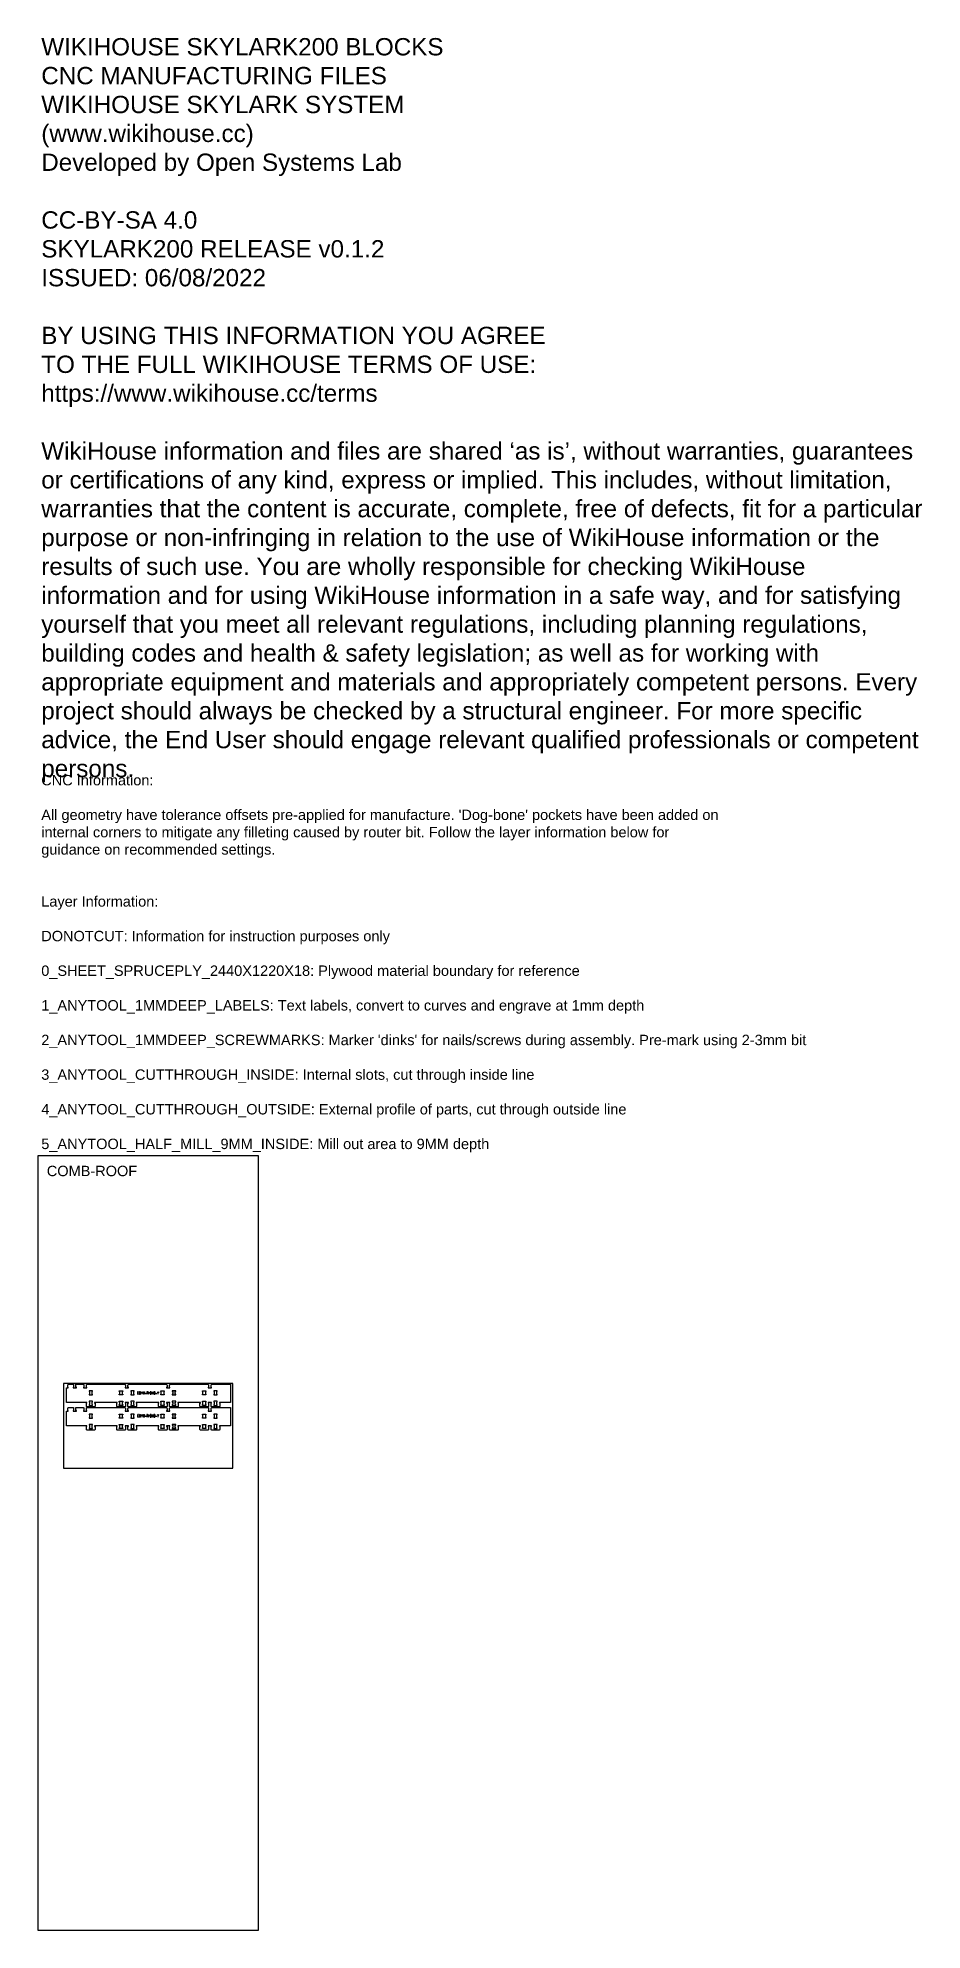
# Model space of a CAD drawing. Header units: millimetres. Extents: x 0 to 12757, y 0 to 27318.
import ezdxf

# ---------------------------------------------------------------- set-up
doc = ezdxf.new("R2010")
doc.units = ezdxf.units.MM
for name, color, linetype, true_color in [('0_SHEET_SPRUCEPLY_2440X122', 1, 'Continuous', 0xff0000), ('1_ANYTOOL_1MMDEEP_LABELS_S', 2, 'Continuous', 0xffff00), ('3_ANYTOOL_CUTTHROUGH_INSID', 4, 'Continuous', 0x00ffff), ('4_ANYTOOL_CUTTHROUGH_OUTSI', 5, 'Continuous', 0x0000ff), ('DONOTCUT', 7, 'Continuous', 0xffffff)]:
    doc.layers.add(name, color=color, linetype=linetype, true_color=true_color)
doc.styles.add('Arial', font='')
doc.styles.get('Arial').set_extended_font_data('Arial')

msp = doc.modelspace()

# ---------------------------------------------------------------- linework, layer by layer
at = {"layer": '0_SHEET_SPRUCEPLY_2440X122'}
msp.add_lwpolyline([(372, 7891), (372, 6671), (2812, 6671), (2812, 7891)], close=True, dxfattribs=at)
at = {"layer": '1_ANYTOOL_1MMDEEP_LABELS_S', "color": 2, "true_color": 0xffff00}
for points in [[(1454, 7773), (1444, 7773, 0.414214), (1438, 7767), (1438, 7743, 0.414214), (1444, 7737), (1454, 7737)], [(1522, 7757), (1532, 7757, -1), (1532, 7737), (1522, 7737), (1522, 7773), (1532, 7773, -1), (1532, 7757)], [(1572, 7753), (1582, 7753, 1), (1582, 7773), (1572, 7773), (1572, 7737)], [(1454, 7443), (1444, 7443, 0.414214), (1438, 7437), (1438, 7413, 0.414214), (1444, 7407), (1454, 7407)], [(1522, 7427), (1532, 7427, -1), (1532, 7407), (1522, 7407), (1522, 7443), (1532, 7443, -1), (1532, 7427)], [(1572, 7423), (1582, 7423, 1), (1582, 7443), (1572, 7443), (1572, 7407)]]:
    msp.add_lwpolyline(points, format="xyb", dxfattribs=at)
for points in [[(1462, 7747, 1), (1482, 7747), (1482, 7763, 1), (1462, 7763)], [(1684, 7773), (1672, 7773), (1672, 7737), (1684, 7737, 0.414214), (1692, 7745), (1692, 7765, 0.414214)], [(1462, 7417, 1), (1482, 7417), (1482, 7433, 1), (1462, 7433)], [(1684, 7443), (1672, 7443), (1672, 7407), (1684, 7407, 0.414214), (1692, 7415), (1692, 7435, 0.414214)]]:
    msp.add_lwpolyline(points, format="xyb", close=True, dxfattribs=at)
for points in [[(1490, 7737), (1490, 7773), (1502, 7753), (1514, 7773), (1514, 7737)], [(1550, 7749), (1566, 7749)], [(1592, 7737), (1584, 7753)], [(1596, 7737), (1612, 7773)], [(1636, 7773), (1620, 7773), (1620, 7737), (1636, 7737)], [(1632, 7757), (1620, 7757)], [(1644, 7737), (1644, 7773), (1664, 7737), (1664, 7773)], [(1700, 7749), (1716, 7749)], [(1736, 7755), (1724, 7773)], [(1736, 7755), (1748, 7773)], [(1736, 7737), (1736, 7755)], [(1490, 7407), (1490, 7443), (1502, 7423), (1514, 7443), (1514, 7407)], [(1550, 7419), (1566, 7419)], [(1592, 7407), (1584, 7423)], [(1596, 7407), (1612, 7443)], [(1636, 7443), (1620, 7443), (1620, 7407), (1636, 7407)], [(1632, 7427), (1620, 7427)], [(1644, 7407), (1644, 7443), (1664, 7407), (1664, 7443)], [(1700, 7419), (1716, 7419)], [(1736, 7425), (1724, 7443)], [(1736, 7425), (1748, 7443)], [(1736, 7407), (1736, 7425)]]:
    msp.add_lwpolyline(points, dxfattribs=at)
at = {"layer": '3_ANYTOOL_CUTTHROUGH_INSID', "color": 4, "true_color": 0x00ffff}
for points in [[(788, 7738), (782, 7738), (782, 7774), (788, 7774), (788, 7786), (739, 7786), (739, 7774), (745, 7774), (745, 7738), (739, 7738), (739, 7726), (788, 7726)], [(788, 7738), (782, 7738), (782, 7774), (788, 7774), (788, 7786), (739, 7786), (739, 7774), (745, 7774), (745, 7738), (739, 7738), (739, 7726), (788, 7726)], [(1175, 7738), (1181, 7738), (1181, 7774), (1175, 7774), (1175, 7786), (1224, 7786), (1224, 7774), (1218, 7774), (1218, 7738), (1224, 7738), (1224, 7726), (1175, 7726)], [(1175, 7738), (1181, 7738), (1181, 7774), (1175, 7774), (1175, 7786), (1224, 7786), (1224, 7774), (1218, 7774), (1218, 7738), (1224, 7738), (1224, 7726), (1175, 7726)], [(1388, 7738), (1382, 7738), (1382, 7774), (1388, 7774), (1388, 7786), (1339, 7786), (1339, 7774), (1345, 7774), (1345, 7738), (1339, 7738), (1339, 7726), (1388, 7726)], [(1388, 7738), (1382, 7738), (1382, 7774), (1388, 7774), (1388, 7786), (1339, 7786), (1339, 7774), (1345, 7774), (1345, 7738), (1339, 7738), (1339, 7726), (1388, 7726)], [(1775, 7738), (1781, 7738), (1781, 7774), (1775, 7774), (1775, 7786), (1824, 7786), (1824, 7774), (1818, 7774), (1818, 7738), (1824, 7738), (1824, 7726), (1775, 7726)], [(1775, 7738), (1781, 7738), (1781, 7774), (1775, 7774), (1775, 7786), (1824, 7786), (1824, 7774), (1818, 7774), (1818, 7738), (1824, 7738), (1824, 7726), (1775, 7726)], [(1988, 7738), (1982, 7738), (1982, 7774), (1988, 7774), (1988, 7786), (1939, 7786), (1939, 7774), (1945, 7774), (1945, 7738), (1939, 7738), (1939, 7726), (1988, 7726)], [(1988, 7738), (1982, 7738), (1982, 7774), (1988, 7774), (1988, 7786), (1939, 7786), (1939, 7774), (1945, 7774), (1945, 7738), (1939, 7738), (1939, 7726), (1988, 7726)], [(2375, 7738), (2381, 7738), (2381, 7774), (2375, 7774), (2375, 7786), (2424, 7786), (2424, 7774), (2418, 7774), (2418, 7738), (2424, 7738), (2424, 7726), (2375, 7726)], [(2375, 7738), (2381, 7738), (2381, 7774), (2375, 7774), (2375, 7786), (2424, 7786), (2424, 7774), (2418, 7774), (2418, 7738), (2424, 7738), (2424, 7726), (2375, 7726)], [(2588, 7738), (2582, 7738), (2582, 7774), (2588, 7774), (2588, 7786), (2539, 7786), (2539, 7774), (2545, 7774), (2545, 7738), (2539, 7738), (2539, 7726), (2588, 7726)], [(2588, 7738), (2582, 7738), (2582, 7774), (2588, 7774), (2588, 7786), (2539, 7786), (2539, 7774), (2545, 7774), (2545, 7738), (2539, 7738), (2539, 7726), (2588, 7726)], [(788, 7624), (788, 7636), (739, 7636), (739, 7624), (745, 7624), (745, 7588), (739, 7588), (739, 7576), (788, 7576), (788, 7588), (782, 7588), (782, 7624)], [(788, 7624), (788, 7636), (739, 7636), (739, 7624), (745, 7624), (745, 7588), (739, 7588), (739, 7576), (788, 7576), (788, 7588), (782, 7588), (782, 7624)], [(788, 7402), (782, 7402), (782, 7438), (788, 7438), (788, 7450), (739, 7450), (739, 7438), (745, 7438), (745, 7402), (739, 7402), (739, 7390), (788, 7390)], [(788, 7402), (782, 7402), (782, 7438), (788, 7438), (788, 7450), (739, 7450), (739, 7438), (745, 7438), (745, 7402), (739, 7402), (739, 7390), (788, 7390)], [(1175, 7624), (1175, 7636), (1224, 7636), (1224, 7624), (1218, 7624), (1218, 7588), (1224, 7588), (1224, 7576), (1175, 7576), (1175, 7588), (1181, 7588), (1181, 7624)], [(1175, 7624), (1175, 7636), (1224, 7636), (1224, 7624), (1218, 7624), (1218, 7588), (1224, 7588), (1224, 7576), (1175, 7576), (1175, 7588), (1181, 7588), (1181, 7624)], [(1175, 7402), (1181, 7402), (1181, 7438), (1175, 7438), (1175, 7450), (1224, 7450), (1224, 7438), (1218, 7438), (1218, 7402), (1224, 7402), (1224, 7390), (1175, 7390)], [(1175, 7402), (1181, 7402), (1181, 7438), (1175, 7438), (1175, 7450), (1224, 7450), (1224, 7438), (1218, 7438), (1218, 7402), (1224, 7402), (1224, 7390), (1175, 7390)], [(1388, 7624), (1388, 7636), (1339, 7636), (1339, 7624), (1345, 7624), (1345, 7588), (1339, 7588), (1339, 7576), (1388, 7576), (1388, 7588), (1382, 7588), (1382, 7624)], [(1388, 7624), (1388, 7636), (1339, 7636), (1339, 7624), (1345, 7624), (1345, 7588), (1339, 7588), (1339, 7576), (1388, 7576), (1388, 7588), (1382, 7588), (1382, 7624)], [(1388, 7402), (1382, 7402), (1382, 7438), (1388, 7438), (1388, 7450), (1339, 7450), (1339, 7438), (1345, 7438), (1345, 7402), (1339, 7402), (1339, 7390), (1388, 7390)], [(1388, 7402), (1382, 7402), (1382, 7438), (1388, 7438), (1388, 7450), (1339, 7450), (1339, 7438), (1345, 7438), (1345, 7402), (1339, 7402), (1339, 7390), (1388, 7390)], [(1775, 7624), (1775, 7636), (1824, 7636), (1824, 7624), (1818, 7624), (1818, 7588), (1824, 7588), (1824, 7576), (1775, 7576), (1775, 7588), (1781, 7588), (1781, 7624)], [(1775, 7624), (1775, 7636), (1824, 7636), (1824, 7624), (1818, 7624), (1818, 7588), (1824, 7588), (1824, 7576), (1775, 7576), (1775, 7588), (1781, 7588), (1781, 7624)], [(1775, 7402), (1781, 7402), (1781, 7438), (1775, 7438), (1775, 7450), (1824, 7450), (1824, 7438), (1818, 7438), (1818, 7402), (1824, 7402), (1824, 7390), (1775, 7390)], [(1775, 7402), (1781, 7402), (1781, 7438), (1775, 7438), (1775, 7450), (1824, 7450), (1824, 7438), (1818, 7438), (1818, 7402), (1824, 7402), (1824, 7390), (1775, 7390)], [(1988, 7624), (1988, 7636), (1939, 7636), (1939, 7624), (1945, 7624), (1945, 7588), (1939, 7588), (1939, 7576), (1988, 7576), (1988, 7588), (1982, 7588), (1982, 7624)], [(1988, 7624), (1988, 7636), (1939, 7636), (1939, 7624), (1945, 7624), (1945, 7588), (1939, 7588), (1939, 7576), (1988, 7576), (1988, 7588), (1982, 7588), (1982, 7624)], [(1988, 7402), (1982, 7402), (1982, 7438), (1988, 7438), (1988, 7450), (1939, 7450), (1939, 7438), (1945, 7438), (1945, 7402), (1939, 7402), (1939, 7390), (1988, 7390)], [(1988, 7402), (1982, 7402), (1982, 7438), (1988, 7438), (1988, 7450), (1939, 7450), (1939, 7438), (1945, 7438), (1945, 7402), (1939, 7402), (1939, 7390), (1988, 7390)], [(2375, 7624), (2375, 7636), (2424, 7636), (2424, 7624), (2418, 7624), (2418, 7588), (2424, 7588), (2424, 7576), (2375, 7576), (2375, 7588), (2381, 7588), (2381, 7624)], [(2375, 7624), (2375, 7636), (2424, 7636), (2424, 7624), (2418, 7624), (2418, 7588), (2424, 7588), (2424, 7576), (2375, 7576), (2375, 7588), (2381, 7588), (2381, 7624)], [(2375, 7402), (2381, 7402), (2381, 7438), (2375, 7438), (2375, 7450), (2424, 7450), (2424, 7438), (2418, 7438), (2418, 7402), (2424, 7402), (2424, 7390), (2375, 7390)], [(2375, 7402), (2381, 7402), (2381, 7438), (2375, 7438), (2375, 7450), (2424, 7450), (2424, 7438), (2418, 7438), (2418, 7402), (2424, 7402), (2424, 7390), (2375, 7390)], [(2588, 7624), (2588, 7636), (2539, 7636), (2539, 7624), (2545, 7624), (2545, 7588), (2539, 7588), (2539, 7576), (2588, 7576), (2588, 7588), (2582, 7588), (2582, 7624)], [(2588, 7624), (2588, 7636), (2539, 7636), (2539, 7624), (2545, 7624), (2545, 7588), (2539, 7588), (2539, 7576), (2588, 7576), (2588, 7588), (2582, 7588), (2582, 7624)], [(2588, 7402), (2582, 7402), (2582, 7438), (2588, 7438), (2588, 7450), (2539, 7450), (2539, 7438), (2545, 7438), (2545, 7402), (2539, 7402), (2539, 7390), (2588, 7390)], [(2588, 7402), (2582, 7402), (2582, 7438), (2588, 7438), (2588, 7450), (2539, 7450), (2539, 7438), (2545, 7438), (2545, 7402), (2539, 7402), (2539, 7390), (2588, 7390)], [(788, 7288), (788, 7300), (739, 7300), (739, 7288), (745, 7288), (745, 7252), (739, 7252), (739, 7240), (788, 7240), (788, 7252), (782, 7252), (782, 7288)], [(788, 7288), (788, 7300), (739, 7300), (739, 7288), (745, 7288), (745, 7252), (739, 7252), (739, 7240), (788, 7240), (788, 7252), (782, 7252), (782, 7288)], [(1175, 7288), (1175, 7300), (1224, 7300), (1224, 7288), (1218, 7288), (1218, 7252), (1224, 7252), (1224, 7240), (1175, 7240), (1175, 7252), (1181, 7252), (1181, 7288)], [(1175, 7288), (1175, 7300), (1224, 7300), (1224, 7288), (1218, 7288), (1218, 7252), (1224, 7252), (1224, 7240), (1175, 7240), (1175, 7252), (1181, 7252), (1181, 7288)], [(1388, 7288), (1388, 7300), (1339, 7300), (1339, 7288), (1345, 7288), (1345, 7252), (1339, 7252), (1339, 7240), (1388, 7240), (1388, 7252), (1382, 7252), (1382, 7288)], [(1388, 7288), (1388, 7300), (1339, 7300), (1339, 7288), (1345, 7288), (1345, 7252), (1339, 7252), (1339, 7240), (1388, 7240), (1388, 7252), (1382, 7252), (1382, 7288)], [(1775, 7288), (1775, 7300), (1824, 7300), (1824, 7288), (1818, 7288), (1818, 7252), (1824, 7252), (1824, 7240), (1775, 7240), (1775, 7252), (1781, 7252), (1781, 7288)], [(1775, 7288), (1775, 7300), (1824, 7300), (1824, 7288), (1818, 7288), (1818, 7252), (1824, 7252), (1824, 7240), (1775, 7240), (1775, 7252), (1781, 7252), (1781, 7288)], [(1988, 7288), (1988, 7300), (1939, 7300), (1939, 7288), (1945, 7288), (1945, 7252), (1939, 7252), (1939, 7240), (1988, 7240), (1988, 7252), (1982, 7252), (1982, 7288)], [(1988, 7288), (1988, 7300), (1939, 7300), (1939, 7288), (1945, 7288), (1945, 7252), (1939, 7252), (1939, 7240), (1988, 7240), (1988, 7252), (1982, 7252), (1982, 7288)], [(2375, 7288), (2375, 7300), (2424, 7300), (2424, 7288), (2418, 7288), (2418, 7252), (2424, 7252), (2424, 7240), (2375, 7240), (2375, 7252), (2381, 7252), (2381, 7288)], [(2375, 7288), (2375, 7300), (2424, 7300), (2424, 7288), (2418, 7288), (2418, 7252), (2424, 7252), (2424, 7240), (2375, 7240), (2375, 7252), (2381, 7252), (2381, 7288)], [(2588, 7288), (2588, 7300), (2539, 7300), (2539, 7288), (2545, 7288), (2545, 7252), (2539, 7252), (2539, 7240), (2588, 7240), (2588, 7252), (2582, 7252), (2582, 7288)], [(2588, 7288), (2588, 7300), (2539, 7300), (2539, 7288), (2545, 7288), (2545, 7252), (2539, 7252), (2539, 7240), (2588, 7240), (2588, 7252), (2582, 7252), (2582, 7288)]]:
    msp.add_lwpolyline(points, close=True, dxfattribs=at)
at = {"layer": '4_ANYTOOL_CUTTHROUGH_OUTSI', "color": 5, "true_color": 0x0000ff}
for points in [[(2506, 7827), (2506, 7839), (2500, 7839), (2500, 7868), (2500, 7868, -0.198912), (2503, 7877, -0.198912), (2512, 7880), (2781, 7880), (2781, 7618), (2619, 7618), (2619, 7606), (2625, 7606), (2625, 7566), (2625, 7566, -0.414214), (2614, 7554), (2512, 7554), (2511, 7554), (2511, 7554), (2511, 7554), (2511, 7554), (2510, 7554), (2510, 7554), (2510, 7554), (2509, 7554), (2509, 7555), (2509, 7555), (2509, 7555), (2508, 7555), (2508, 7555), (2508, 7555), (2508, 7555), (2507, 7555), (2507, 7555), (2507, 7555), (2506, 7555), (2506, 7556), (2506, 7556), (2506, 7556), (2505, 7556), (2505, 7556), (2505, 7556), (2505, 7557), (2504, 7557), (2504, 7557), (2504, 7557), (2504, 7557), (2503, 7558), (2503, 7558), (2503, 7558), (2503, 7558), (2503, 7558), (2502, 7559), (2502, 7559), (2502, 7559), (2502, 7559), (2502, 7560), (2502, 7560), (2501, 7560), (2501, 7560), (2501, 7561), (2501, 7561), (2501, 7561), (2501, 7561), (2501, 7562), (2501, 7562), (2500, 7562), (2500, 7563), (2500, 7563), (2500, 7563), (2500, 7563), (2500, 7564), (2500, 7564), (2500, 7564), (2500, 7564), (2500, 7565), (2500, 7565), (2500, 7565), (2500, 7566), (2500, 7566), (2500, 7566), (2500, 7606), (2506, 7606), (2506, 7618), (2457, 7618), (2457, 7606), (2463, 7606), (2463, 7566), (2463, 7566), (2463, 7566), (2463, 7566), (2463, 7565), (2463, 7565), (2463, 7565), (2463, 7564), (2463, 7564), (2463, 7564), (2463, 7564), (2463, 7563), (2463, 7563), (2463, 7563), (2463, 7563), (2463, 7562), (2463, 7562), (2462, 7562), (2462, 7561), (2462, 7561), (2462, 7561), (2462, 7561), (2462, 7560), (2462, 7560), (2462, 7560), (2461, 7560), (2461, 7559), (2461, 7559), (2461, 7559), (2461, 7559), (2460, 7558), (2460, 7558), (2460, 7558), (2460, 7558), (2460, 7558), (2459, 7557), (2459, 7557), (2459, 7557), (2459, 7557), (2458, 7557), (2458, 7556), (2458, 7556), (2458, 7556), (2457, 7556), (2457, 7556), (2457, 7556), (2457, 7555), (2456, 7555), (2456, 7555), (2456, 7555), (2456, 7555), (2455, 7555), (2455, 7555), (2455, 7555), (2455, 7555), (2454, 7555), (2454, 7555), (2454, 7554), (2453, 7554), (2453, 7554), (2453, 7554), (2453, 7554), (2452, 7554), (2452, 7554), (2452, 7554), (2452, 7554), (2350, 7554, -0.414214), (2338, 7566), (2338, 7606), (2344, 7606), (2344, 7618), (2019, 7618), (2019, 7606), (2025, 7606), (2025, 7566), (2025, 7566, -0.414214), (2014, 7554), (1912, 7554), (1911, 7554), (1911, 7554), (1911, 7554), (1911, 7554), (1910, 7554), (1910, 7554), (1910, 7554), (1909, 7554), (1909, 7555), (1909, 7555), (1909, 7555), (1908, 7555), (1908, 7555), (1908, 7555), (1908, 7555), (1907, 7555), (1907, 7555), (1907, 7555), (1906, 7555), (1906, 7556), (1906, 7556), (1906, 7556), (1905, 7556), (1905, 7556), (1905, 7556), (1905, 7557), (1904, 7557), (1904, 7557), (1904, 7557), (1904, 7557), (1903, 7558), (1903, 7558), (1903, 7558), (1903, 7558), (1903, 7558), (1902, 7559), (1902, 7559), (1902, 7559), (1902, 7559), (1902, 7560), (1902, 7560), (1901, 7560), (1901, 7560), (1901, 7561), (1901, 7561), (1901, 7561), (1901, 7561), (1901, 7562), (1901, 7562), (1900, 7562), (1900, 7563), (1900, 7563), (1900, 7563), (1900, 7563), (1900, 7564), (1900, 7564), (1900, 7564), (1900, 7564), (1900, 7565), (1900, 7565), (1900, 7565), (1900, 7566), (1900, 7566), (1900, 7566), (1900, 7606), (1906, 7606), (1906, 7618), (1857, 7618), (1857, 7606), (1863, 7606), (1863, 7566), (1863, 7566), (1863, 7566), (1863, 7566), (1863, 7565), (1863, 7565), (1863, 7565), (1863, 7564), (1863, 7564), (1863, 7564), (1863, 7564), (1863, 7563), (1863, 7563), (1863, 7563), (1863, 7563), (1863, 7562), (1863, 7562), (1862, 7562), (1862, 7561), (1862, 7561), (1862, 7561), (1862, 7561), (1862, 7560), (1862, 7560), (1862, 7560), (1861, 7560), (1861, 7559), (1861, 7559), (1861, 7559), (1861, 7559), (1860, 7558), (1860, 7558), (1860, 7558), (1860, 7558), (1860, 7558), (1859, 7557), (1859, 7557), (1859, 7557), (1859, 7557), (1858, 7557), (1858, 7556), (1858, 7556), (1858, 7556), (1857, 7556), (1857, 7556), (1857, 7556), (1857, 7555), (1856, 7555), (1856, 7555), (1856, 7555), (1856, 7555), (1855, 7555), (1855, 7555), (1855, 7555), (1855, 7555), (1854, 7555), (1854, 7555), (1854, 7554), (1853, 7554), (1853, 7554), (1853, 7554), (1853, 7554), (1852, 7554), (1852, 7554), (1852, 7554), (1852, 7554), (1750, 7554, -0.414214), (1738, 7566), (1738, 7606), (1744, 7606), (1744, 7618), (1419, 7618), (1419, 7606), (1425, 7606), (1425, 7566), (1425, 7566, -0.414214), (1414, 7554), (1312, 7554), (1311, 7554), (1311, 7554), (1311, 7554), (1311, 7554), (1310, 7554), (1310, 7554), (1310, 7554), (1309, 7554), (1309, 7555), (1309, 7555), (1309, 7555), (1308, 7555), (1308, 7555), (1308, 7555), (1308, 7555), (1307, 7555), (1307, 7555), (1307, 7555), (1306, 7555), (1306, 7556), (1306, 7556), (1306, 7556), (1305, 7556), (1305, 7556), (1305, 7556), (1305, 7557), (1304, 7557), (1304, 7557), (1304, 7557), (1304, 7557), (1303, 7558), (1303, 7558), (1303, 7558), (1303, 7558), (1303, 7558), (1302, 7559), (1302, 7559), (1302, 7559), (1302, 7559), (1302, 7560), (1302, 7560), (1301, 7560), (1301, 7560), (1301, 7561), (1301, 7561), (1301, 7561), (1301, 7561), (1301, 7562), (1301, 7562), (1300, 7562), (1300, 7563), (1300, 7563), (1300, 7563), (1300, 7563), (1300, 7564), (1300, 7564), (1300, 7564), (1300, 7564), (1300, 7565), (1300, 7565), (1300, 7565), (1300, 7566), (1300, 7566), (1300, 7566), (1300, 7606), (1306, 7606), (1306, 7618), (1257, 7618), (1257, 7606), (1263, 7606), (1263, 7566), (1263, 7566), (1263, 7566), (1263, 7566), (1263, 7565), (1263, 7565), (1263, 7565), (1263, 7564), (1263, 7564), (1263, 7564), (1263, 7564), (1263, 7563), (1263, 7563), (1263, 7563), (1263, 7563), (1263, 7562), (1263, 7562), (1262, 7562), (1262, 7561), (1262, 7561), (1262, 7561), (1262, 7561), (1262, 7560), (1262, 7560), (1262, 7560), (1261, 7560), (1261, 7559), (1261, 7559), (1261, 7559), (1261, 7559), (1260, 7558), (1260, 7558), (1260, 7558), (1260, 7558), (1260, 7558), (1259, 7557), (1259, 7557), (1259, 7557), (1259, 7557), (1258, 7557), (1258, 7556), (1258, 7556), (1258, 7556), (1257, 7556), (1257, 7556), (1257, 7556), (1257, 7555), (1256, 7555), (1256, 7555), (1256, 7555), (1256, 7555), (1255, 7555), (1255, 7555), (1255, 7555), (1255, 7555), (1254, 7555), (1254, 7555), (1254, 7554), (1253, 7554), (1253, 7554), (1253, 7554), (1253, 7554), (1252, 7554), (1252, 7554), (1252, 7554), (1252, 7554), (1150, 7554, -0.414214), (1138, 7566), (1138, 7606), (1144, 7606), (1144, 7618), (819, 7618), (819, 7606), (825, 7606), (825, 7566), (825, 7566, -0.414214), (814, 7554), (712, 7554), (711, 7554), (711, 7554), (711, 7554), (711, 7554), (710, 7554), (710, 7554), (710, 7554), (709, 7554), (709, 7555), (709, 7555), (709, 7555), (708, 7555), (708, 7555), (708, 7555), (708, 7555), (707, 7555), (707, 7555), (707, 7555), (706, 7555), (706, 7556), (706, 7556), (706, 7556), (705, 7556), (705, 7556), (705, 7556), (705, 7557), (704, 7557), (704, 7557), (704, 7557), (704, 7557), (703, 7558), (703, 7558), (703, 7558), (703, 7558), (703, 7558), (702, 7559), (702, 7559), (702, 7559), (702, 7559), (702, 7560), (702, 7560), (701, 7560), (701, 7560), (701, 7561), (701, 7561), (701, 7561), (701, 7561), (701, 7562), (701, 7562), (700, 7562), (700, 7563), (700, 7563), (700, 7563), (700, 7563), (700, 7564), (700, 7564), (700, 7564), (700, 7564), (700, 7565), (700, 7565), (700, 7565), (700, 7566), (700, 7566), (700, 7566), (700, 7606), (706, 7606), (706, 7618), (682, 7618), (414, 7618), (414, 7827), (438, 7827), (438, 7839), (432, 7839), (432, 7868), (432, 7868, -0.414214), (444, 7880), (513, 7880), (513, 7839), (507, 7839), (507, 7827), (556, 7827), (556, 7839), (550, 7839), (550, 7880), (652, 7880), (652, 7880), (652, 7880), (652, 7880), (652, 7880), (652, 7880), (653, 7880), (653, 7880), (653, 7880), (653, 7880), (654, 7880), (654, 7880), (654, 7880), (655, 7880), (655, 7880), (655, 7880), (655, 7880), (656, 7880), (656, 7880), (656, 7880), (656, 7880), (657, 7879), (657, 7879), (657, 7879), (657, 7879), (658, 7879), (658, 7879), (658, 7879), (658, 7879), (659, 7879), (659, 7878), (659, 7878), (659, 7878), (660, 7878), (660, 7878), (660, 7878), (660, 7877), (660, 7877), (661, 7877), (661, 7877), (661, 7877), (661, 7876), (661, 7876), (662, 7876), (662, 7876), (662, 7876), (662, 7875), (662, 7875), (662, 7875), (662, 7875), (662, 7874), (663, 7874), (663, 7874), (663, 7874), (663, 7873), (663, 7873), (663, 7873), (663, 7873), (663, 7873), (663, 7872), (663, 7872), (663, 7872), (663, 7872), (663, 7871), (663, 7871), (663, 7871), (663, 7871), (663, 7839), (657, 7839), (657, 7827), (658, 7827), (658, 7827), (682, 7827), (706, 7827), (706, 7839), (700, 7839), (700, 7868), (700, 7868, -0.414214), (712, 7880), (1252, 7880, -0.414214), (1263, 7868), (1263, 7839), (1257, 7839), (1257, 7827), (1306, 7827), (1306, 7839), (1300, 7839), (1300, 7868), (1300, 7868, -0.414214), (1312, 7880), (1852, 7880, -0.414214), (1863, 7868), (1863, 7839), (1857, 7839), (1857, 7827), (1906, 7827), (1906, 7839), (1900, 7839), (1900, 7868), (1900, 7868, -0.414214), (1912, 7880), (2452, 7880, -0.414214), (2463, 7868), (2463, 7839), (2457, 7839), (2457, 7827), (2506, 7827), (2506, 7827)], [(2506, 7491), (2506, 7503), (2500, 7503), (2500, 7532), (2500, 7532, -0.198912), (2503, 7540, -0.198912), (2512, 7544), (2781, 7544), (2781, 7282), (2619, 7282), (2619, 7270), (2625, 7270), (2625, 7230), (2625, 7230, -0.414214), (2614, 7218), (2512, 7218), (2511, 7218), (2511, 7218), (2511, 7218), (2511, 7218), (2510, 7218), (2510, 7218), (2510, 7218), (2509, 7218), (2509, 7218), (2509, 7218), (2509, 7218), (2508, 7218), (2508, 7219), (2508, 7219), (2508, 7219), (2507, 7219), (2507, 7219), (2507, 7219), (2506, 7219), (2506, 7219), (2506, 7219), (2506, 7220), (2505, 7220), (2505, 7220), (2505, 7220), (2505, 7220), (2504, 7220), (2504, 7221), (2504, 7221), (2504, 7221), (2503, 7221), (2503, 7221), (2503, 7222), (2503, 7222), (2503, 7222), (2502, 7222), (2502, 7223), (2502, 7223), (2502, 7223), (2502, 7223), (2502, 7224), (2501, 7224), (2501, 7224), (2501, 7224), (2501, 7225), (2501, 7225), (2501, 7225), (2501, 7225), (2501, 7226), (2500, 7226), (2500, 7226), (2500, 7227), (2500, 7227), (2500, 7227), (2500, 7227), (2500, 7228), (2500, 7228), (2500, 7228), (2500, 7228), (2500, 7229), (2500, 7229), (2500, 7229), (2500, 7230), (2500, 7230), (2500, 7270), (2506, 7270), (2506, 7282), (2457, 7282), (2457, 7270), (2463, 7270), (2463, 7230), (2463, 7230), (2463, 7230), (2463, 7229), (2463, 7229), (2463, 7229), (2463, 7228), (2463, 7228), (2463, 7228), (2463, 7228), (2463, 7227), (2463, 7227), (2463, 7227), (2463, 7227), (2463, 7226), (2463, 7226), (2463, 7226), (2462, 7225), (2462, 7225), (2462, 7225), (2462, 7225), (2462, 7224), (2462, 7224), (2462, 7224), (2462, 7224), (2461, 7223), (2461, 7223), (2461, 7223), (2461, 7223), (2461, 7222), (2460, 7222), (2460, 7222), (2460, 7222), (2460, 7221), (2460, 7221), (2459, 7221), (2459, 7221), (2459, 7221), (2459, 7220), (2458, 7220), (2458, 7220), (2458, 7220), (2458, 7220), (2457, 7220), (2457, 7219), (2457, 7219), (2457, 7219), (2456, 7219), (2456, 7219), (2456, 7219), (2456, 7219), (2455, 7219), (2455, 7219), (2455, 7218), (2455, 7218), (2454, 7218), (2454, 7218), (2454, 7218), (2453, 7218), (2453, 7218), (2453, 7218), (2453, 7218), (2452, 7218), (2452, 7218), (2452, 7218), (2452, 7218), (2350, 7218, -0.414214), (2338, 7230), (2338, 7270), (2344, 7270), (2344, 7282), (2019, 7282), (2019, 7270), (2025, 7270), (2025, 7230), (2025, 7230, -0.414214), (2014, 7218), (1912, 7218), (1911, 7218), (1911, 7218), (1911, 7218), (1911, 7218), (1910, 7218), (1910, 7218), (1910, 7218), (1909, 7218), (1909, 7218), (1909, 7218), (1909, 7218), (1908, 7218), (1908, 7219), (1908, 7219), (1908, 7219), (1907, 7219), (1907, 7219), (1907, 7219), (1906, 7219), (1906, 7219), (1906, 7219), (1906, 7220), (1905, 7220), (1905, 7220), (1905, 7220), (1905, 7220), (1904, 7220), (1904, 7221), (1904, 7221), (1904, 7221), (1903, 7221), (1903, 7221), (1903, 7222), (1903, 7222), (1903, 7222), (1902, 7222), (1902, 7223), (1902, 7223), (1902, 7223), (1902, 7223), (1902, 7224), (1901, 7224), (1901, 7224), (1901, 7224), (1901, 7225), (1901, 7225), (1901, 7225), (1901, 7225), (1901, 7226), (1900, 7226), (1900, 7226), (1900, 7227), (1900, 7227), (1900, 7227), (1900, 7227), (1900, 7228), (1900, 7228), (1900, 7228), (1900, 7228), (1900, 7229), (1900, 7229), (1900, 7229), (1900, 7230), (1900, 7230), (1900, 7270), (1906, 7270), (1906, 7282), (1857, 7282), (1857, 7270), (1863, 7270), (1863, 7230), (1863, 7230), (1863, 7230), (1863, 7229), (1863, 7229), (1863, 7229), (1863, 7228), (1863, 7228), (1863, 7228), (1863, 7228), (1863, 7227), (1863, 7227), (1863, 7227), (1863, 7227), (1863, 7226), (1863, 7226), (1863, 7226), (1862, 7225), (1862, 7225), (1862, 7225), (1862, 7225), (1862, 7224), (1862, 7224), (1862, 7224), (1862, 7224), (1861, 7223), (1861, 7223), (1861, 7223), (1861, 7223), (1861, 7222), (1860, 7222), (1860, 7222), (1860, 7222), (1860, 7221), (1860, 7221), (1859, 7221), (1859, 7221), (1859, 7221), (1859, 7220), (1858, 7220), (1858, 7220), (1858, 7220), (1858, 7220), (1857, 7220), (1857, 7219), (1857, 7219), (1857, 7219), (1856, 7219), (1856, 7219), (1856, 7219), (1856, 7219), (1855, 7219), (1855, 7219), (1855, 7218), (1855, 7218), (1854, 7218), (1854, 7218), (1854, 7218), (1853, 7218), (1853, 7218), (1853, 7218), (1853, 7218), (1852, 7218), (1852, 7218), (1852, 7218), (1852, 7218), (1750, 7218, -0.414214), (1738, 7230), (1738, 7270), (1744, 7270), (1744, 7282), (1419, 7282), (1419, 7270), (1425, 7270), (1425, 7230), (1425, 7230, -0.414214), (1414, 7218), (1312, 7218), (1311, 7218), (1311, 7218), (1311, 7218), (1311, 7218), (1310, 7218), (1310, 7218), (1310, 7218), (1309, 7218), (1309, 7218), (1309, 7218), (1309, 7218), (1308, 7218), (1308, 7219), (1308, 7219), (1308, 7219), (1307, 7219), (1307, 7219), (1307, 7219), (1306, 7219), (1306, 7219), (1306, 7219), (1306, 7220), (1305, 7220), (1305, 7220), (1305, 7220), (1305, 7220), (1304, 7220), (1304, 7221), (1304, 7221), (1304, 7221), (1303, 7221), (1303, 7221), (1303, 7222), (1303, 7222), (1303, 7222), (1302, 7222), (1302, 7223), (1302, 7223), (1302, 7223), (1302, 7223), (1302, 7224), (1301, 7224), (1301, 7224), (1301, 7224), (1301, 7225), (1301, 7225), (1301, 7225), (1301, 7225), (1301, 7226), (1300, 7226), (1300, 7226), (1300, 7227), (1300, 7227), (1300, 7227), (1300, 7227), (1300, 7228), (1300, 7228), (1300, 7228), (1300, 7228), (1300, 7229), (1300, 7229), (1300, 7229), (1300, 7230), (1300, 7230), (1300, 7270), (1306, 7270), (1306, 7282), (1257, 7282), (1257, 7270), (1263, 7270), (1263, 7230), (1263, 7230), (1263, 7230), (1263, 7229), (1263, 7229), (1263, 7229), (1263, 7228), (1263, 7228), (1263, 7228), (1263, 7228), (1263, 7227), (1263, 7227), (1263, 7227), (1263, 7227), (1263, 7226), (1263, 7226), (1263, 7226), (1262, 7225), (1262, 7225), (1262, 7225), (1262, 7225), (1262, 7224), (1262, 7224), (1262, 7224), (1262, 7224), (1261, 7223), (1261, 7223), (1261, 7223), (1261, 7223), (1261, 7222), (1260, 7222), (1260, 7222), (1260, 7222), (1260, 7221), (1260, 7221), (1259, 7221), (1259, 7221), (1259, 7221), (1259, 7220), (1258, 7220), (1258, 7220), (1258, 7220), (1258, 7220), (1257, 7220), (1257, 7219), (1257, 7219), (1257, 7219), (1256, 7219), (1256, 7219), (1256, 7219), (1256, 7219), (1255, 7219), (1255, 7219), (1255, 7218), (1255, 7218), (1254, 7218), (1254, 7218), (1254, 7218), (1253, 7218), (1253, 7218), (1253, 7218), (1253, 7218), (1252, 7218), (1252, 7218), (1252, 7218), (1252, 7218), (1150, 7218, -0.414214), (1138, 7230), (1138, 7270), (1144, 7270), (1144, 7282), (819, 7282), (819, 7270), (825, 7270), (825, 7230), (825, 7230, -0.414214), (814, 7218), (712, 7218), (711, 7218), (711, 7218), (711, 7218), (711, 7218), (710, 7218), (710, 7218), (710, 7218), (709, 7218), (709, 7218), (709, 7218), (709, 7218), (708, 7218), (708, 7219), (708, 7219), (708, 7219), (707, 7219), (707, 7219), (707, 7219), (706, 7219), (706, 7219), (706, 7219), (706, 7220), (705, 7220), (705, 7220), (705, 7220), (705, 7220), (704, 7220), (704, 7221), (704, 7221), (704, 7221), (703, 7221), (703, 7221), (703, 7222), (703, 7222), (703, 7222), (702, 7222), (702, 7223), (702, 7223), (702, 7223), (702, 7223), (702, 7224), (701, 7224), (701, 7224), (701, 7224), (701, 7225), (701, 7225), (701, 7225), (701, 7225), (701, 7226), (700, 7226), (700, 7226), (700, 7227), (700, 7227), (700, 7227), (700, 7227), (700, 7228), (700, 7228), (700, 7228), (700, 7228), (700, 7229), (700, 7229), (700, 7229), (700, 7230), (700, 7230), (700, 7270), (706, 7270), (706, 7282), (682, 7282), (414, 7282), (414, 7490), (438, 7490), (438, 7503), (432, 7503), (432, 7532), (432, 7532, -0.414214), (444, 7544), (513, 7544), (513, 7503), (507, 7503), (507, 7490), (556, 7490), (556, 7503), (550, 7503), (550, 7544), (652, 7544), (652, 7544), (652, 7544), (652, 7544), (652, 7544), (652, 7544), (653, 7544), (653, 7544), (653, 7544), (653, 7544), (654, 7544), (654, 7544), (654, 7544), (655, 7544), (655, 7544), (655, 7544), (655, 7544), (656, 7543), (656, 7543), (656, 7543), (656, 7543), (657, 7543), (657, 7543), (657, 7543), (657, 7543), (658, 7543), (658, 7543), (658, 7542), (658, 7542), (659, 7542), (659, 7542), (659, 7542), (659, 7542), (660, 7542), (660, 7541), (660, 7541), (660, 7541), (660, 7541), (661, 7541), (661, 7541), (661, 7540), (661, 7540), (661, 7540), (662, 7540), (662, 7539), (662, 7539), (662, 7539), (662, 7539), (662, 7539), (662, 7538), (662, 7538), (663, 7538), (663, 7538), (663, 7537), (663, 7537), (663, 7537), (663, 7537), (663, 7536), (663, 7536), (663, 7536), (663, 7536), (663, 7536), (663, 7535), (663, 7535), (663, 7535), (663, 7535), (663, 7534), (663, 7503), (657, 7503), (657, 7490), (658, 7490), (658, 7490), (682, 7490), (706, 7490), (706, 7503), (700, 7503), (700, 7532), (700, 7532, -0.414214), (712, 7544), (1252, 7544, -0.414214), (1263, 7532), (1263, 7503), (1257, 7503), (1257, 7490), (1306, 7490), (1306, 7503), (1300, 7503), (1300, 7532), (1300, 7532, -0.414214), (1312, 7544), (1852, 7544, -0.414214), (1863, 7532), (1863, 7503), (1857, 7503), (1857, 7490), (1906, 7490), (1906, 7503), (1900, 7503), (1900, 7532), (1900, 7532, -0.414214), (1912, 7544), (2452, 7544, -0.414214), (2463, 7532), (2463, 7503), (2457, 7503), (2457, 7490), (2506, 7490), (2506, 7491)]]:
    msp.add_lwpolyline(points, format="xyb", close=True, dxfattribs=at)
at = {"layer": 'DONOTCUT'}
msp.add_lwpolyline([(0, 0), (3183, 0), (3183, 11179), (0, 11179)], close=True, dxfattribs=at)

# ---------------------------------------------------------------- texts
at = {"layer": 'DONOTCUT', "attachment_point": 1, "style": 'Arial'}
for s, insert, char_height, width in [('{\\fArial;WIKIHOUSE SKYLARK200 BLOCKS}\\P{\\fArial;CNC MANUFACTURING FILES}\\P{\\fArial;WIKIHOUSE SKYLARK SYSTEM}\\P{\\fArial;(www.wikihouse.cc)}\\P{\\fArial;Developed by Open Systems Lab}\\P\\P{\\fArial;CC-BY-SA 4.0}\\P{\\fArial;SKYLARK200 RELEASE v0.1.2}\\P{\\fArial;ISSUED: 06/08/2022}\\P\\P{\\fArial;BY USING THIS INFORMATION YOU AGREE }\\P{\\fArial;TO THE FULL WIKIHOUSE TERMS OF USE:}\\P{\\fArial;https://www.wikihouse.cc/terms}\\P\\P{\\fArial;WikiHouse information and files are shared }{\\fArial;‘as is}{\\fArial;’, without warranties, guarantees }\\P{\\fArial;or certifications of any kind, express or implied. This includes, without limitation, }\\P{\\fArial;warranties that the content is accurate, complete, free of defects, fit for a particular }\\P{\\fArial;purpose or non-infringing in relation to the use of WikiHouse information or the }\\P{\\fArial;results of such use. You are wholly responsible for checking WikiHouse }\\P{\\fArial;information and for using WikiHouse information in a safe way, and for satisfying }\\P{\\fArial;yourself that you meet all relevant regulations, including planning regulations, }\\P{\\fArial;building codes and health & safety legislation; as well as for working with }\\P{\\fArial;appropriate equipment and materials and appropriately competent persons. Every }\\P{\\fArial;project should always be checked by a structural engineer. For more specific }\\P{\\fArial;advice, the End User should engage relevant qualified professionals or competent }\\P{\\fArial;persons.}\\P', (49, 27315), 250, 12895.38), ("{\\fArial;CNC Information:}\\P\\P{\\fArial;All geometry have tolerance offsets pre-applied for manufacture. 'Dog-bone' pockets have been added on}\\P{\\fArial;internal corners to mitigate any filleting caused by router bit. Follow the layer information below for}\\P{\\fArial;guidance on recommended settings.}\\P\\P\\P{\\fArial;Layer Information:}\\P\\P{\\fArial;DONOTCUT: Information for instruction purposes only}\\P\\P{\\fArial;0_SHEET_SPRUCEPLY_2440X1220X18: Plywood material boundary for reference}\\P\\P{\\fArial;1_ANYTOOL_1MMDEEP_LABELS: Text labels, convert to curves and engrave at 1mm depth}\\P\\P{\\fArial;2_ANYTOOL_1MMDEEP_SCREWMARKS: Marker 'dinks' for nails/screws during assembly. Pre-mark using 2-3mm bit}\\P\\P{\\fArial;3_ANYTOOL_CUTTHROUGH_INSIDE: Internal slots, cut through inside line}\\P\\P{\\fArial;4_ANYTOOL_CUTTHROUGH_OUTSIDE: External profile of parts, cut through outside line}\\P\\P{\\fArial;5_ANYTOOL_HALF_MILL_9MM_INSIDE: Mill out area to 9MM depth}", (49, 16677), 150, 22265.22), ('COMB-ROOF', (129, 11035, 0), 150, 2877.72)]:
    msp.add_mtext(s, dxfattribs=dict(at, insert=insert, char_height=char_height, width=width))

doc.saveas('drawing.dxf')
